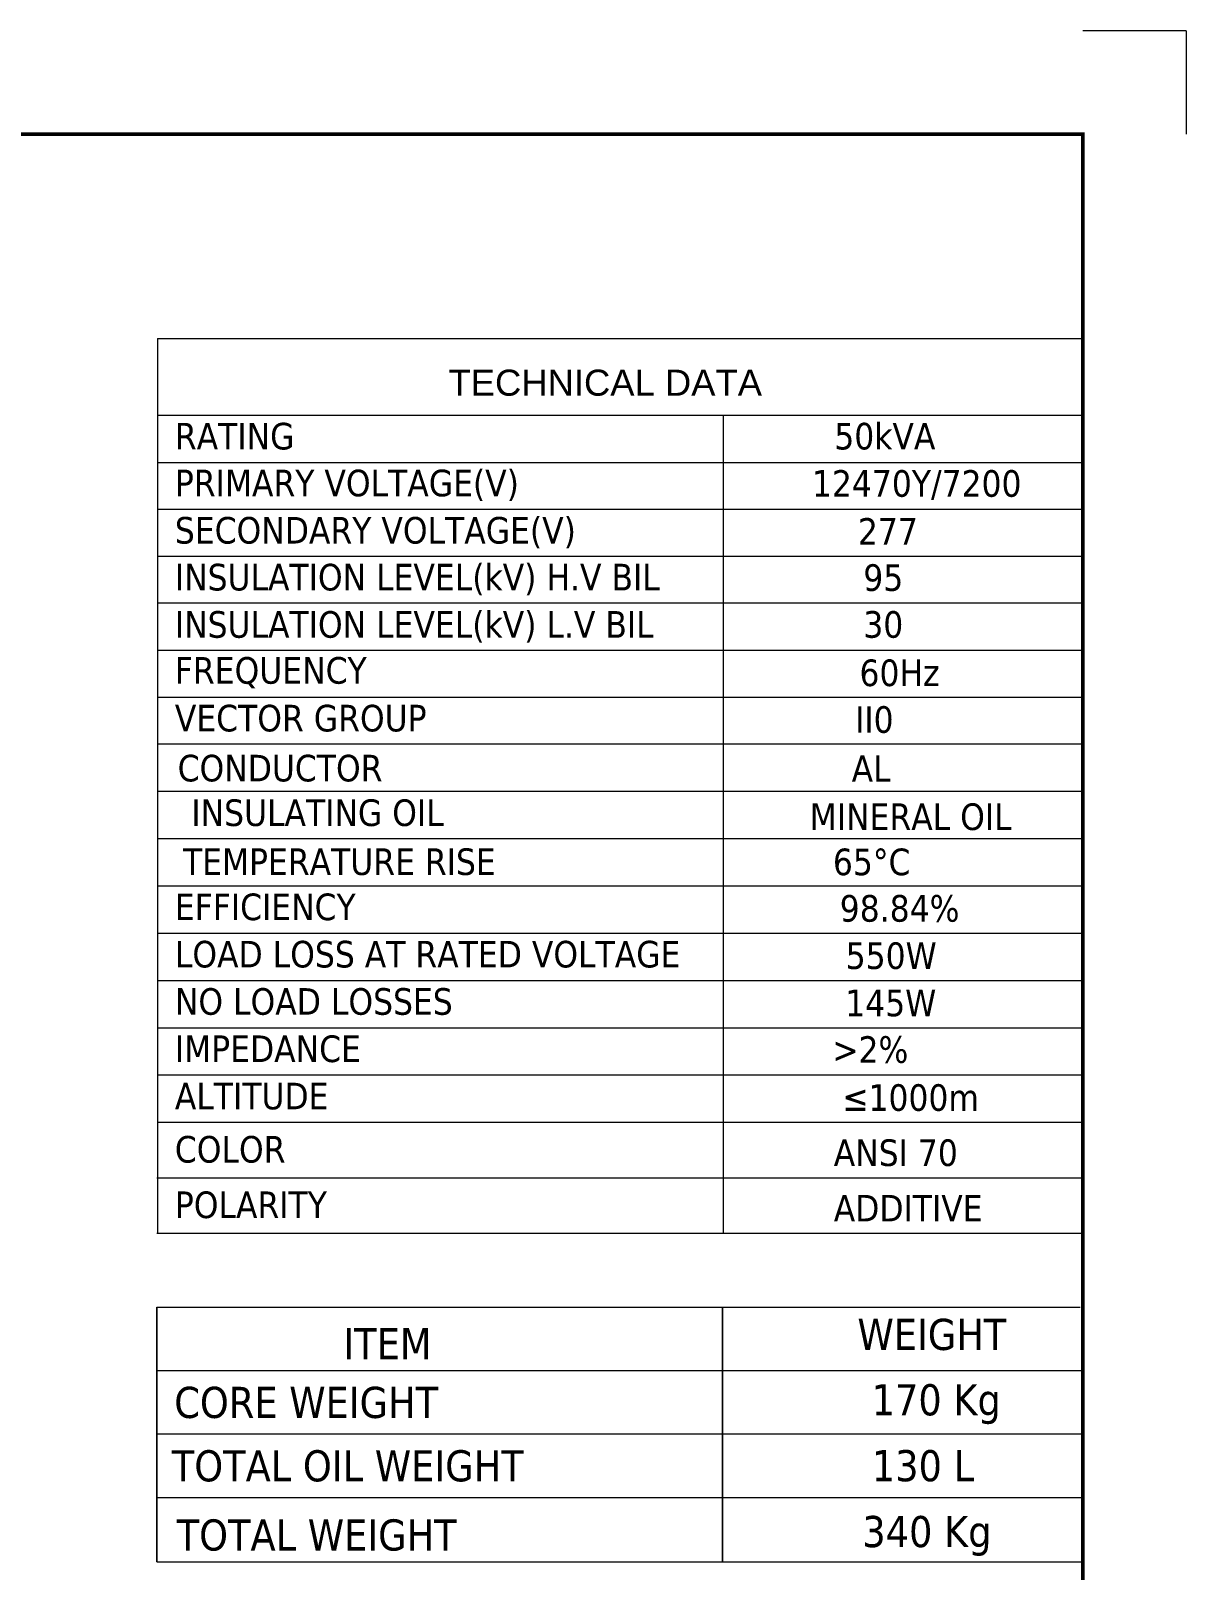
# Model space of a CAD drawing. Header units: millimetres. Extents: x 104833 to 218395, y -330386 to -125668.
# Drawn here: x 109701 to 111464, y -128017 to -125668 of the extents above; entities that cross this region are included whole.
import ezdxf
from ezdxf.enums import TextEntityAlignment as Align

# ---------------------------------------------------------------- set-up
doc = ezdxf.new("R2010")
doc.units = ezdxf.units.MM
doc.header["$LTSCALE"] = 13
doc.layers.add('1', color=4, linetype='Continuous')
doc.layers.add('6文字层', color=3, linetype='Continuous')
doc.layers.add('paper', color=254, linetype='Continuous', plot=False)
doc.layers.add('铁心', color=3, linetype='Continuous', lineweight=0)
doc.styles.add('PDF Arial', font='arial.ttf')
doc.styles.add('Tahoma$001', font='tahoma.ttf', dxfattribs={"height": 2.159784})
doc.styles.add('Tahoma_txtstyle_30.51_0_0', font='tahoma.ttf')

msp = doc.modelspace()

# ---------------------------------------------------------------- linework, layer by layer
at = {"layer": '1', "color": 0, "lineweight": 40, "const_width": 5.53}
msp.add_lwpolyline([(105243.44, -130183.15), (111305.72, -130183.15), (111305.72, -125825.89), (105243.44, -125825.89), (105243.44, -130183.15)], dxfattribs=at)
at = {"layer": '6文字层', "lineweight": 13}
for points in [[(109893.98, -126137.33), (111306.58, -126137.33)], [(109893.98, -126137.33), (109893.98, -127502.9)], [(111306.58, -126137.33), (111306.58, -127417.83)]]:
    msp.add_lwpolyline(points, dxfattribs=at)
at = {"layer": 'paper', "lineweight": 13}
for q in [(111305.72, -125668.01), (111463.59, -125825.89)]:
    msp.add_line((111463.59, -125668.01), q, dxfattribs=at)
at = {"layer": '铁心', "lineweight": 13}
for p, q in [((109893.12, -127615.71), (109893.12, -127744.99)), ((109893.12, -127744.99), (109893.12, -127615.71)), ((109893.12, -127615.71), (111301.57, -127615.71)), ((110756.26, -127615.71), (110756.26, -127744.99)), ((110756.26, -127744.99), (110756.26, -127615.71)), ((109893.12, -127712.21), (111305.72, -127712.21)), ((109893.12, -127894.3), (109893.12, -127744.99)), ((109893.12, -127744.99), (109893.12, -127894.3)), ((110756.26, -127894.3), (110756.26, -127744.99)), ((110756.26, -127744.99), (110756.26, -127894.3)), ((109893.12, -127809.11), (111305.72, -127809.11)), ((109893.12, -128004.52), (109893.12, -127894.3)), ((109893.12, -127894.3), (109893.12, -128004.52)), ((109893.12, -127906.01), (111305.72, -127906.01)), ((110756.26, -128004.52), (110756.26, -127894.3)), ((110756.26, -127894.3), (110756.26, -128004.52)), ((109893.12, -128004.52), (111305.72, -128004.52))]:
    msp.add_line(p, q, dxfattribs=at)
for points in [[(109893.98, -126254.44), (111306.58, -126254.44)], [(110757.12, -126254.44), (110757.12, -127502.9)], [(109893.98, -126326.6), (111306.58, -126326.6)], [(109893.98, -126398.09), (111306.58, -126398.09)], [(109893.98, -126469.58), (111306.58, -126469.58)], [(109893.98, -126541.06), (111306.58, -126541.06)], [(109893.98, -126613.23), (111306.58, -126613.23)], [(109893.98, -126684.72), (111306.58, -126684.72)], [(109893.98, -126756.21), (111306.58, -126756.21)], [(109893.98, -126828.37), (111306.58, -126828.37)], [(109893.98, -126900.54), (111306.58, -126900.54)], [(109893.98, -126972.71), (111306.58, -126972.71)], [(109893.98, -127044.88), (111306.58, -127044.88)], [(109893.98, -127117.04), (111306.58, -127117.04)], [(109893.98, -127189.21), (111306.58, -127189.21)], [(109893.98, -127261.38), (111306.58, -127261.38)], [(109893.98, -127333.55), (111306.58, -127333.55)], [(109893.98, -127333.55), (111306.58, -127333.55)], [(111306.58, -127333.55), (111306.58, -127502.1)], [(109893.12, -127418.22), (111305.72, -127418.22)], [(109893.12, -127502.9), (111305.72, -127502.9)]]:
    msp.add_lwpolyline(points, dxfattribs=at)

# ---------------------------------------------------------------- texts
for s, height, style, p in [('TECHNICAL DATA', 39.7655, 'PDF Arial', (110338.07, -126224.85)), ('RATING', 40.606, 'Tahoma$001', (109920.7, -126306.86)), ('50kVA', 40.606, 'Tahoma$001', (110926.75, -126306.86)), ('PRIMARY VOLTAGE(V)', 40.6063, 'Tahoma$001', (109920.7, -126378.35)), ('  12470Y/7200', 40.6063, 'Tahoma$001', (110862.17, -126379.03)), ('SECONDARY VOLTAGE(V)', 40.6063, 'Tahoma$001', (109920.7, -126450.51)), ('277', 40.606, 'Tahoma$001', (110962.78, -126452.2)), ('INSULATION LEVEL(kV) H.V BIL', 40.6063, 'Tahoma$001', (109920.7, -126522)), ('95', 40.606, 'Tahoma$001', (110970.99, -126522.68)), ('INSULATION LEVEL(kV) L.V BIL', 40.6063, 'Tahoma$001', (109920.7, -126594.17)), ('30', 40.606, 'Tahoma$001', (110970.99, -126594.17)), ('FREQUENCY', 40.606, 'Tahoma$001', (109920.7, -126664.29)), ('60Hz', 40.606, 'Tahoma$001', (110965.16, -126667.96)), ('VECTOR GROUP', 40.6063, 'Tahoma$001', (109920.7, -126737.14)), ('II0', 40.606, 'Tahoma$001', (110958.46, -126739.25)), ('CONDUCTOR', 40.606, 'Tahoma$001', (109924.88, -126813.41)), ('AL', 40.606, 'Tahoma$001', (110953.16, -126814.06)), ('MINERAL OIL', 40.6063, 'Tahoma$001', (110889.26, -126887.56)), ('EFFICIENCY', 40.606, 'Tahoma$001', (109920.7, -127025.13)), ('98.84%%%', 40.606, 'Tahoma$001', (110935.04, -127027.44)), ('LOAD LOSS AT RATED VOLTAGE', 40.6063, 'Tahoma$001', (109920.7, -127097.3)), ('550W', 40.606, 'Tahoma$001', (110944.14, -127099.6)), ('NO LOAD LOSSES', 40.6063, 'Tahoma$001', (109920.7, -127169.47)), ('145W', 40.606, 'Tahoma$001', (110943.45, -127171.77)), ('IMPEDANCE', 40.606, 'Tahoma$001', (109920.7, -127241.64)), ('>2%%%', 40.606, 'Tahoma$001', (110923.54, -127242.84)), ('ALTITUDE', 40.606, 'Tahoma$001', (109920.7, -127313.8)), ('≤1000m', 40.606, 'Tahoma$001', (110938.77, -127316.11)), ('COLOR', 40.606, 'Tahoma$001', (109920.64, -127395.06)), ('ANSI 70 ', 40.606, 'Tahoma$001', (110925.86, -127400.24)), ('POLARITY', 40.606, 'Tahoma$001', (109920.64, -127479.74)), ('ADDITIVE', 40.606, 'Tahoma$001', (110925.86, -127484.91)), ('ITEM', 47.513, 'Tahoma_txtstyle_30.51_0_0', (110177.77, -127695.09)), ('CORE WEIGHT', 47.5129, 'Tahoma_txtstyle_30.51_0_0', (109919.75, -127784.73)), ('170 Kg', 47.513, 'Tahoma_txtstyle_30.51_0_0', (110983.65, -127780.76)), ('TOTAL OIL WEIGHT', 47.5129, 'Tahoma_txtstyle_30.51_0_0', (109916.05, -127881.49)), ('130 L', 47.513, 'Tahoma_txtstyle_30.51_0_0', (110983.95, -127881.3)), ('TOTAL WEIGHT', 47.5129, 'Tahoma_txtstyle_30.51_0_0', (109923.46, -127987.03)), ('340 Kg', 47.513, 'Tahoma_txtstyle_30.51_0_0', (110969.43, -127981.82))]:
    msp.add_text(s, height=height, dxfattribs=dict(at, style=style)).set_placement(p)
at = {"layer": '铁心', "lineweight": 13, "style": 'Tahoma$001'}
for s, p in [('INSULATING OIL', (110138.34, -126861.16)), ('TEMPERATURE RISE ', (110179.23, -126935.92))]:
    msp.add_text(s, height=40.6063, dxfattribs=at).set_placement(p, align=Align.MIDDLE)
msp.add_text('65%%DC', height=40.606, dxfattribs=at).set_placement((110924.59, -126936.21), align=Align.MIDDLE_LEFT)
at = {"layer": '铁心', "lineweight": 13, "insert": (110962.05, -127633.44), "char_height": 47.513, "width": 562.5922, "attachment_point": 1, "style": 'Tahoma_txtstyle_30.51_0_0'}
msp.add_mtext('WEIGHT', dxfattribs=at)

doc.saveas('drawing.dxf')
